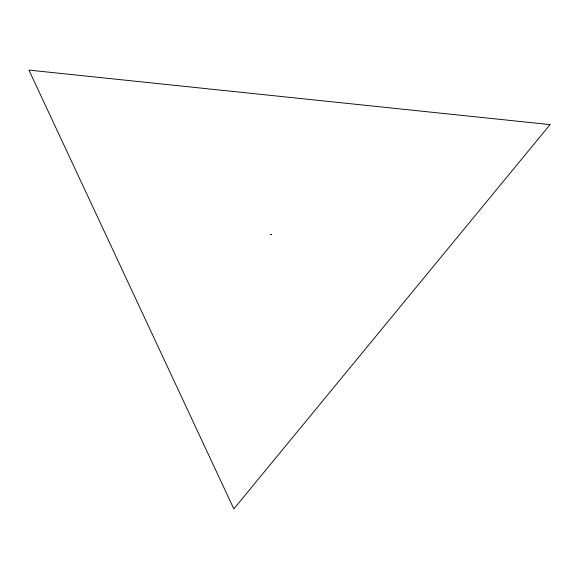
<?xml version="1.0" encoding="UTF-8"?>
<svg xmlns="http://www.w3.org/2000/svg" width="579" height="579" viewBox="0 0 579 579"><rect width="100%" height="100%" fill="white"/><g stroke="black" fill="none" stroke-linecap="round" stroke-linejoin="round"><path stroke-width="0.87" d="M271.225 234.43L270.907 234.813L270.704 234.372L271.225 234.43M550.05 124.615L233.836 508.905L28.95 70.095L550.05 124.615"/></g></svg>
